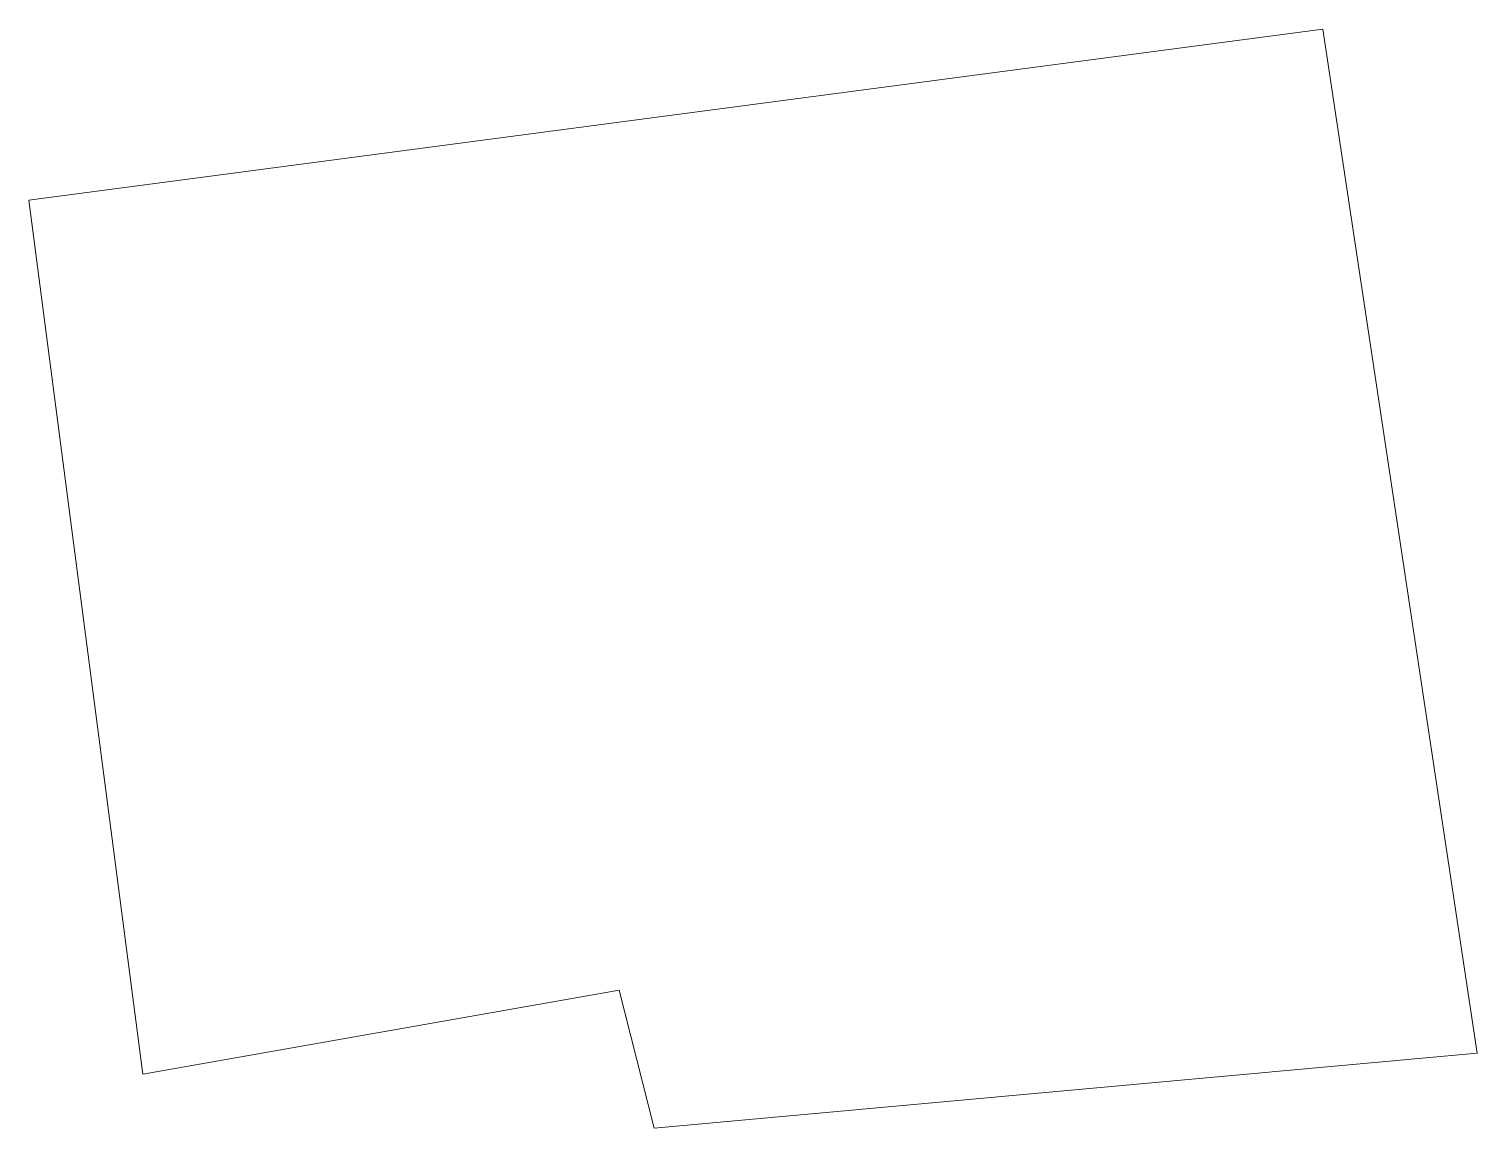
# Model space of a CAD drawing. Header units: millimetres. Extents: x 613638.5 to 613661.8, y 1318847.6 to 1318865.2.
import ezdxf

# ---------------------------------------------------------------- set-up
doc = ezdxf.new("R2010")
doc.units = ezdxf.units.MM
doc.layers.add('CVL_CUADCON_TIT', color=1, linetype='Continuous')

msp = doc.modelspace()

# ---------------------------------------------------------------- linework, layer by layer
at = {"layer": 'CVL_CUADCON_TIT', "color": 7, "linetype": 'ByBlock', "lineweight": 0, "ltscale": 0.5, "flags": 128}
msp.add_lwpolyline([(613638.546, 1318862.478), (613640.371, 1318848.476), (613648.003, 1318849.822), (613648.569, 1318847.613), (613661.755, 1318848.815), (613659.285, 1318865.22), (613638.546, 1318862.478)], dxfattribs=at)

doc.saveas('drawing.dxf')
